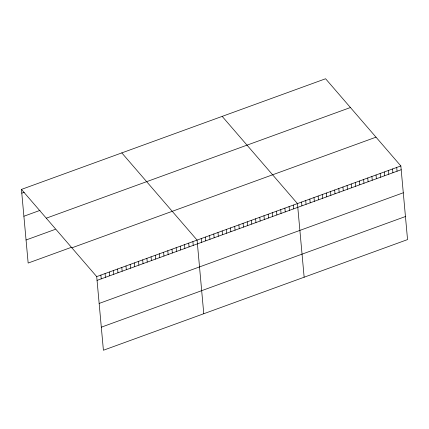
<?xml version="1.0" encoding="UTF-8"?>
<svg xmlns="http://www.w3.org/2000/svg" width="429" height="429" viewBox="0 0 429 429"><rect width="100%" height="100%" fill="white"/><g stroke="black" fill="none" stroke-linecap="round" stroke-linejoin="round"><path stroke-width="0.64" d="M21.45 189.414L325.59 78.754L400.847 165.948L407.55 239.586L103.41 350.246L96.707 276.608L21.45 189.414L28.153 263.052L71.166 247.399M21.793 193.184L24.185 192.315M23.89 216.243L40.02 210.371M46.284 218.189L350.423 107.529M26.051 239.993L55.325 229.343M71.874 247.833L376.013 137.173M96.707 276.608L400.847 165.948M97.051 280.378L401.19 169.718M99.153 303.437L403.292 192.777M101.314 327.188L405.453 216.527M222.184 116.382L297.442 203.571L304.145 277.209M121.815 152.896L197.077 240.09L203.775 313.728M396.712 167.455L397.056 171.225M392.578 168.962L392.921 172.731M388.438 170.463L388.781 174.233M384.304 171.97L384.647 175.74M380.169 173.472L380.512 177.241M376.029 174.978L376.372 178.748M371.895 176.485L372.238 180.255M367.76 177.987L368.103 181.757M363.62 179.494L363.964 183.263M359.486 181L359.829 184.77M355.351 182.502L355.695 186.272M351.212 184.009L351.555 187.779M347.077 185.516L347.42 189.286M342.943 187.017L343.286 190.787M338.803 188.524L339.146 192.294M334.668 190.031L335.011 193.801M330.534 191.532L330.877 195.302M326.394 193.039L326.737 196.809M322.259 194.546L322.603 198.316M318.125 196.048L318.468 199.817M313.985 197.554L314.328 201.324M309.851 199.061L310.194 202.831M305.716 200.563L306.059 204.333M301.576 202.07L301.919 205.84M293.259 205.094L293.602 208.864M289.076 206.617L289.419 210.387M284.894 208.14L285.237 211.91M280.716 209.658L281.059 213.428M276.533 211.181L276.877 214.95M272.351 212.704L272.694 216.473M268.168 214.227L268.511 217.996M263.985 215.744L264.328 219.514M259.802 217.267L260.146 221.037M255.62 218.79L255.963 222.56M251.442 220.313L251.785 224.083M247.26 221.831L247.603 225.6M243.077 223.353L243.42 227.123M238.894 224.876L239.237 228.646M234.711 226.399L235.054 230.169M230.529 227.917L230.872 231.687M226.351 229.44L226.694 233.21M222.168 230.963L222.512 234.733M217.986 232.486L218.329 236.256M213.803 234.003L214.146 237.773M209.62 235.526L209.963 239.296M205.437 237.049L205.781 240.819M201.255 238.572L201.598 242.342M192.894 241.613L193.238 245.383M188.712 243.136L189.055 246.906M184.529 244.659L184.872 248.429M180.346 246.176L180.689 249.946M176.163 247.699L176.507 251.469M171.986 249.222L172.329 252.992M167.803 250.745L168.147 254.515M163.621 252.263L163.964 256.033M159.438 253.786L159.781 257.556M155.255 255.309L155.598 259.078M151.072 256.826L151.416 260.601M146.89 258.349L147.233 262.119M142.712 259.872L143.055 263.642M138.529 261.395L138.873 265.165M134.347 262.913L134.69 266.682M130.164 264.436L130.507 268.205M125.981 265.959L126.324 269.728M121.798 267.481L122.142 271.251M117.621 268.999L117.964 272.769M113.438 270.522L113.782 274.292M109.256 272.045L109.599 275.815M105.073 273.568L105.416 277.338M100.89 275.086L101.233 278.855"/></g></svg>
